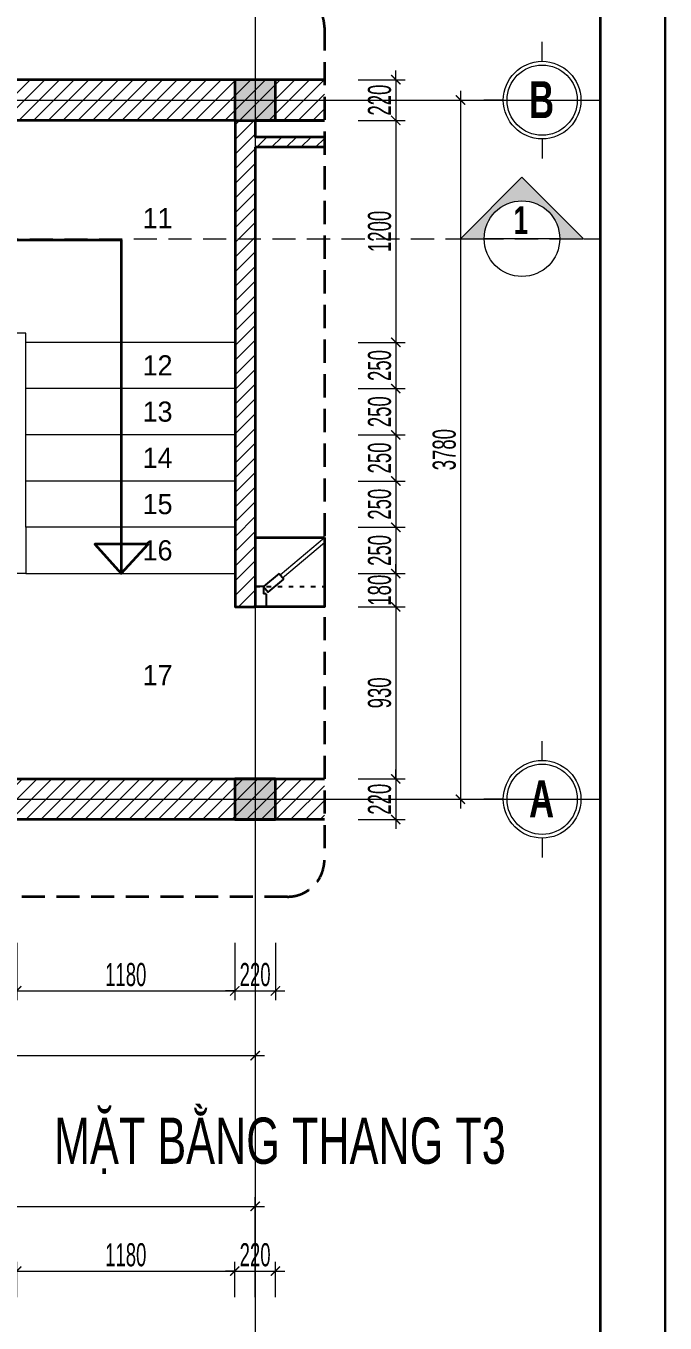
# Model space of a CAD drawing. Header units: millimetres. Extents: x 1336014 to 2939047, y -333549 to -60566.
# Drawn here: x 1426657 to 1430115, y -181620 to -174607 of the extents above; entities that cross this region are included whole.
import ezdxf
from ezdxf.enums import TextEntityAlignment as Align
from ezdxf.xclip import XClip

# ---------------------------------------------------------------- set-up
doc = ezdxf.new("R2010")
doc.units = ezdxf.units.MM
doc.header["$MEASUREMENT"] = 0
doc.header["$XCLIPFRAME"] = 2
for name, pattern in [('$1$HIDDEN', [0.375, 0.25, -0.125]), ('ACAD_ISO03W100', [30, 12, -18]), ('CENTER2', [1.125, 0.75, -0.125, 0.125, -0.125]), ('HIDDEN', [0.375, 0.25, -0.125])]:
    doc.linetypes.add(name, pattern=pattern)
for name, color, linetype, lineweight in [('01.Cut', 255, 'Continuous', 35), ('02.Thay', 145, 'Continuous', 15), ('04.Khuat', 250, 'HIDDEN', 18), ('05.Text', 253, 'Continuous', 18), ('06.betong', 2, 'Continuous', 35), ('08.Dim', 156, 'Continuous', 15), ('09.Hatch', 250, 'Continuous', 5), ('10.Text', 254, 'Continuous', 18), ('10.truc', 250, 'CENTER2', 20), ('11.Khung bo', 32, 'Continuous', 50), ('12.Khung', 36, 'Continuous', 25), ('12.Kinh', 158, 'Continuous', 9), ('NN_KI HIEU', 22, 'Continuous', 18)]:
    doc.layers.add(name, color=color, linetype=linetype, lineweight=lineweight)
doc.layers.add('NET VUA', color=143, linetype='Continuous')
doc.layers.add('truc1', color=250, linetype='ACAD_ISO03W100')
doc.layers.add('Tpl_Bound', color=1, linetype='Continuous', plot=False)
doc.styles.add('AVANTH', font='')
doc.styles.add('AVANTHB', font='')
doc.styles.add('TT5_Ghi chu 1', font='', dxfattribs={"width": 0.7, "height": 240})
doc.styles.add('TT5_Text Dim', font='hoatbif.shx', dxfattribs={"width": 0.6})
doc.styles.get('AVANTH').set_extended_font_data('.VnAvantH')
doc.styles.get('AVANTHB').set_extended_font_data('.VnAvantH', bold=True)
doc.styles.get('TT5_Ghi chu 1').set_extended_font_data('.VnBlackH')
doc.dimstyles.new('TT5_Dim 1-50', dxfattribs={"dimscale": 50, "dimtxt": 2.5, "dimasz": 1, "dimexe": 1, "dimexo": 0.5, "dimgap": 0.5, "dimtad": 1, "dimdec": 0, "dimzin": 0, "dimdsep": 46, "dimtxsty": 'TT5_Text Dim', "dimblk": 'ARCHTICK', "dimcen": 0, "dimdle": 1, "dimclrd": 256, "dimclre": 256, "dimclrt": 1, "dimadec": 0, "dimazin": 0, "dimtfac": 0.015, "dimtdec": 0, "dimtix": 1, "dimtmove": 2, "dimatfit": 3, "dimldrblk": 'DOT', "dimfxl": 1, "dimtolj": 1, "dimtzin": 0, "dimlwd": -1, "dimlwe": -1, "dimarcsym": 1})
pattern_1 = [(45, (878780.49, -142801.886), (-39.7747564, 39.7747564), [])]

# ---------------------------------------------------------------- blocks, each defined once
blk = doc.blocks.new('DFGFH')
h = blk.add_hatch(color=256)
h.dxf.hatch_style = 1
h.paths.add_polyline_path([(15438.1, 12136.8), (15658.1, 12136.8), (15658.1, 12356.8), (15438.1, 12356.8)])
blk.add_lwpolyline([(15438.1, 12136.8), (15658.1, 12136.8), (15658.1, 12356.8), (15438.1, 12356.8)], close=True)
blk = doc.blocks.new('dwc1')
at = {"layer": '04.Khuat'}
blk.add_arc((-110, -45), 661.1, 232.6174, 270, dxfattribs=at)
at = {"layer": '12.Kinh'}
for p, q in [((-173.6, -135.2), (-457, -472.4)), ((-157.3, -148.9), (-440.6, -486.1))]:
    blk.add_line(p, q, dxfattribs=at)
at = {"layer": 'NET VUA'}
for p, q in [((-110, 0), (0, 0)), ((0, -60), (0, 0)), ((-110, -45), (-110, 0)), ((-110, -45), (-70, -45)), ((-70, -60), (-70, -45)), ((-70, -60), (0, -60)), ((-180.8, -129.2), (-150.1, -154.9)), ((-542.4, -490.2), (-522.5, -466.6)), ((-528.1, -512.2), (-498.4, -476.9)), ((-515.7, -517.1), (-491.5, -488.2)), ((-503, -482.3), (-493.3, -490.4)), ((-491.5, -488.2), (-489.4, -489.9)), ((-489.4, -489.9), (-480.9, -483.2)), ((-480.9, -483.2), (-479.1, -484.7)), ((-463.8, -466.6), (-433.2, -492.3)), ((-523.6, -506.8), (-513.9, -514.9)), ((-513.7, -518.8), (-518.9, -528.4)), ((-518.9, -528.4), (-517.1, -529.9)), ((-515.7, -517.1), (-513.7, -518.8)), ((-484.6, -557.2), (-486.4, -555.7)), ((-476.1, -550.4), (-484.6, -557.2)), ((-474, -552.1), (-476.1, -550.4)), ((-474, -552.1), (-449.8, -523.3)), ((-462.5, -558.1), (-472.2, -550)), ((-467.1, -563.5), (-437.4, -528.2)), ((-451.8, -521.6), (-446.6, -512)), ((-449.8, -523.3), (-451.8, -521.6)), ((-441.9, -533.6), (-451.6, -525.5)), ((-446.6, -512), (-448.5, -510.5)), ((-443, -573.8), (-423.1, -550.1)), ((-70, -690), (0, -690)), ((-70, -690), (-70, -705)), ((0, -690), (0, -750)), ((-110, -705), (-110, -750)), ((-110, -705), (-70, -705)), ((-110, -750), (0, -750))]:
    blk.add_line(p, q, dxfattribs=at)
for points in [[(-180.8, -129.2), (-110, -45), (-79.4, -70.7), (-150.1, -154.9)], [(-433.2, -492.3), (-504, -576.5), (-534.6, -550.8), (-463.8, -466.6)]]:
    blk.add_lwpolyline(points, dxfattribs=at)
for centre, start, end in [((-518.4, -490.3), 179.97631, 246.09171), ((-518.4, -490.3), 33.8258, 99.94119), ((-447.1, -550.1), 359.97631, 66.09171), ((-447.1, -550.1), 213.8258, 279.94119)]:
    blk.add_arc(centre, 24, start, end, dxfattribs=at)
blk = doc.blocks.new('100')
at = {"layer": '11.Khung bo', "const_width": 26.7}
blk.add_lwpolyline([(1860913, -945240), (1860913, -916940), (1896063, -916940), (1896063, -945240)], close=True, dxfattribs=at)
blk.add_lwpolyline([(1860913, -945240), (1860913, -916940), (1896063, -916940), (1896063, -945240)], close=True, dxfattribs=at)
blk.add_lwpolyline([(1860913, -945240), (1860913, -916940), (1896063, -916940), (1896063, -945240)], close=True, dxfattribs=at)
at = {"layer": '12.Khung'}
blk.add_lwpolyline([(1901579, -945940), (1901579, -916240), (1859580, -916240), (1859580, -945940)], close=True, dxfattribs=at)
blk.add_lwpolyline([(1901579, -945940), (1901579, -916240), (1859580, -916240), (1859580, -945940)], close=True, dxfattribs=at)
blk.add_lwpolyline([(1901579, -945940), (1901579, -916240), (1859580, -916240), (1859580, -945940)], close=True, dxfattribs=at)
blk = doc.blocks.new('DANHTRUC')
for p, q in [((980383, -947347), (980383, -947137)), ((979963, -947767), (979753, -947767)), ((980803, -947767), (981013, -947767)), ((980383, -948187), (980383, -948397))]:
    blk.add_line(p, q)
for radius in [420, 380]:
    blk.add_circle((980383, -947767), radius)
blk = doc.blocks.new('_ARCHTICK')
at = {"const_width": 0.15}
blk.add_lwpolyline([(-0.5, -0.5), (0.5, 0.5)], dxfattribs=at)
blk = doc.blocks.new('*D1020')
at = {"layer": '08.Dim', "transparency": 16777216}
for p, q in [((1428454.7, -174897.6), (1428708.5, -174897.6)), ((1428658.5, -174897.6), (1428658.5, -174847.6)), ((1428658.5, -174897.6), (1428658.5, -175117.6)), ((1428454.7, -175117.6), (1428708.5, -175117.6)), ((1428658.5, -175117.6), (1428658.5, -175167.6))]:
    blk.add_line(p, q, dxfattribs=at)
at = {"layer": 'Defpoints', "color": 0, "transparency": 16777216}
for p in [(1428429.7, -174897.6), (1428429.7, -175117.6), (1428658.5, -175117.6)]:
    blk.add_point(p, dxfattribs=at)
at = {"layer": '08.Dim', "transparency": 16777216, "xscale": 50, "yscale": 50, "zscale": 50}
for p, rotation in [((1428658.5, -174897.6), 270), ((1428658.5, -175117.6), 90)]:
    blk.add_blockref('_ARCHTICK', p, dxfattribs=dict(at, rotation=rotation))
at = {"layer": '08.Dim', "color": 1, "transparency": 16777216, "insert": (1428571, -175007.6), "char_height": 125, "attachment_point": 5, "rotation": 90, "style": 'TT5_Text Dim'}
blk.add_mtext('\\A1;220', dxfattribs=at)
blk = doc.blocks.new('_DOT')
blk.add_line((-0.5, 0), (-1, 0))
at = {"const_width": 0.5}
blk.add_lwpolyline([(-0.25, 0, 1), (0.25, 0, 1)], format="xyb", close=True, dxfattribs=at)
blk = doc.blocks.new('*D1021')
at = {"layer": '08.Dim', "transparency": 16777216}
for p, q in [((1428454.7, -175117.6), (1428708.5, -175117.6)), ((1428658.5, -175067.6), (1428658.5, -176367.6)), ((1428454.7, -176317.6), (1428708.5, -176317.6))]:
    blk.add_line(p, q, dxfattribs=at)
at = {"layer": 'Defpoints', "color": 0, "transparency": 16777216}
for p in [(1428429.7, -175117.6), (1428429.7, -176317.6), (1428658.5, -176317.6)]:
    blk.add_point(p, dxfattribs=at)
at = {"layer": '08.Dim', "transparency": 16777216, "xscale": 50, "yscale": 50, "zscale": 50}
for p, rotation in [((1428658.5, -175117.6), 90), ((1428658.5, -176317.6), 270)]:
    blk.add_blockref('_ARCHTICK', p, dxfattribs=dict(at, rotation=rotation))
at = {"layer": '08.Dim', "color": 1, "transparency": 16777216, "insert": (1428571, -175717.6), "char_height": 125, "attachment_point": 5, "rotation": 90, "style": 'TT5_Text Dim'}
blk.add_mtext('\\A1;1200', dxfattribs=at)
blk = doc.blocks.new('*D1022')
at = {"layer": '08.Dim', "transparency": 16777216}
for p, q in [((1428658.5, -176267.6), (1428658.5, -176617.6)), ((1428454.7, -176317.6), (1428708.5, -176317.6)), ((1428454.7, -176567.6), (1428708.5, -176567.6))]:
    blk.add_line(p, q, dxfattribs=at)
at = {"layer": 'Defpoints', "color": 0, "transparency": 16777216}
for p in [(1428429.7, -176317.6), (1428429.7, -176567.6), (1428658.5, -176567.6)]:
    blk.add_point(p, dxfattribs=at)
at = {"layer": '08.Dim', "transparency": 16777216, "xscale": 50, "yscale": 50, "zscale": 50}
for p, rotation in [((1428658.5, -176317.6), 90), ((1428658.5, -176567.6), 270)]:
    blk.add_blockref('_ARCHTICK', p, dxfattribs=dict(at, rotation=rotation))
at = {"layer": '08.Dim', "color": 1, "transparency": 16777216, "insert": (1428571, -176442.6), "char_height": 125, "attachment_point": 5, "rotation": 90, "style": 'TT5_Text Dim'}
blk.add_mtext('\\A1;250', dxfattribs=at)
blk = doc.blocks.new('*D1023')
at = {"layer": '08.Dim', "transparency": 16777216}
for p, q in [((1428658.5, -176517.6), (1428658.5, -176867.6)), ((1428454.7, -176567.6), (1428708.5, -176567.6)), ((1428454.7, -176817.6), (1428708.5, -176817.6))]:
    blk.add_line(p, q, dxfattribs=at)
at = {"layer": 'Defpoints', "color": 0, "transparency": 16777216}
for p in [(1428429.7, -176567.6), (1428429.7, -176817.6), (1428658.5, -176817.6)]:
    blk.add_point(p, dxfattribs=at)
at = {"layer": '08.Dim', "transparency": 16777216, "xscale": 50, "yscale": 50, "zscale": 50}
for p, rotation in [((1428658.5, -176567.6), 90), ((1428658.5, -176817.6), 270)]:
    blk.add_blockref('_ARCHTICK', p, dxfattribs=dict(at, rotation=rotation))
at = {"layer": '08.Dim', "color": 1, "transparency": 16777216, "insert": (1428571, -176692.6), "char_height": 125, "attachment_point": 5, "rotation": 90, "style": 'TT5_Text Dim'}
blk.add_mtext('\\A1;250', dxfattribs=at)
blk = doc.blocks.new('*D1024')
at = {"layer": '08.Dim', "transparency": 16777216}
for p, q in [((1428658.5, -176767.6), (1428658.5, -177117.6)), ((1428454.7, -176817.6), (1428708.5, -176817.6)), ((1428454.7, -177067.6), (1428708.5, -177067.6))]:
    blk.add_line(p, q, dxfattribs=at)
at = {"layer": 'Defpoints', "color": 0, "transparency": 16777216}
for p in [(1428429.7, -176817.6), (1428429.7, -177067.6), (1428658.5, -177067.6)]:
    blk.add_point(p, dxfattribs=at)
at = {"layer": '08.Dim', "transparency": 16777216, "xscale": 50, "yscale": 50, "zscale": 50}
for p, rotation in [((1428658.5, -176817.6), 90), ((1428658.5, -177067.6), 270)]:
    blk.add_blockref('_ARCHTICK', p, dxfattribs=dict(at, rotation=rotation))
at = {"layer": '08.Dim', "color": 1, "transparency": 16777216, "insert": (1428571, -176942.6), "char_height": 125, "attachment_point": 5, "rotation": 90, "style": 'TT5_Text Dim'}
blk.add_mtext('\\A1;250', dxfattribs=at)
blk = doc.blocks.new('*D1025')
at = {"layer": '08.Dim', "transparency": 16777216}
for p, q in [((1428454.7, -177067.6), (1428708.5, -177067.6)), ((1428658.5, -177017.6), (1428658.5, -177367.6)), ((1428454.7, -177317.6), (1428708.5, -177317.6))]:
    blk.add_line(p, q, dxfattribs=at)
at = {"layer": 'Defpoints', "color": 0, "transparency": 16777216}
for p in [(1428429.7, -177067.6), (1428429.7, -177317.6), (1428658.5, -177317.6)]:
    blk.add_point(p, dxfattribs=at)
at = {"layer": '08.Dim', "transparency": 16777216, "xscale": 50, "yscale": 50, "zscale": 50}
for p, rotation in [((1428658.5, -177067.6), 90), ((1428658.5, -177317.6), 270)]:
    blk.add_blockref('_ARCHTICK', p, dxfattribs=dict(at, rotation=rotation))
at = {"layer": '08.Dim', "color": 1, "transparency": 16777216, "insert": (1428571, -177192.6), "char_height": 125, "attachment_point": 5, "rotation": 90, "style": 'TT5_Text Dim'}
blk.add_mtext('\\A1;250', dxfattribs=at)
blk = doc.blocks.new('*D1026')
at = {"layer": '08.Dim', "transparency": 16777216}
for p, q in [((1428658.5, -177267.6), (1428658.5, -177617.6)), ((1428454.7, -177317.6), (1428708.5, -177317.6)), ((1428454.7, -177567.6), (1428708.5, -177567.6))]:
    blk.add_line(p, q, dxfattribs=at)
at = {"layer": 'Defpoints', "color": 0, "transparency": 16777216}
for p in [(1428429.7, -177317.6), (1428429.7, -177567.6), (1428658.5, -177567.6)]:
    blk.add_point(p, dxfattribs=at)
at = {"layer": '08.Dim', "transparency": 16777216, "xscale": 50, "yscale": 50, "zscale": 50}
for p, rotation in [((1428658.5, -177317.6), 90), ((1428658.5, -177567.6), 270)]:
    blk.add_blockref('_ARCHTICK', p, dxfattribs=dict(at, rotation=rotation))
at = {"layer": '08.Dim', "color": 1, "transparency": 16777216, "insert": (1428571, -177442.6), "char_height": 125, "attachment_point": 5, "rotation": 90, "style": 'TT5_Text Dim'}
blk.add_mtext('\\A1;250', dxfattribs=at)
blk = doc.blocks.new('*D1027')
at = {"layer": '08.Dim', "transparency": 16777216}
for p, q in [((1428454.7, -177567.6), (1428708.5, -177567.6)), ((1428658.5, -177567.6), (1428658.5, -177517.6)), ((1428658.5, -177567.6), (1428658.5, -177747.6)), ((1428454.7, -177747.6), (1428708.5, -177747.6)), ((1428658.5, -177747.6), (1428658.5, -177797.6))]:
    blk.add_line(p, q, dxfattribs=at)
at = {"layer": 'Defpoints', "color": 0, "transparency": 16777216}
for p in [(1428429.7, -177567.6), (1428429.7, -177747.6), (1428658.5, -177747.6)]:
    blk.add_point(p, dxfattribs=at)
at = {"layer": '08.Dim', "transparency": 16777216, "xscale": 50, "yscale": 50, "zscale": 50}
for p, rotation in [((1428658.5, -177567.6), 270), ((1428658.5, -177747.6), 90)]:
    blk.add_blockref('_ARCHTICK', p, dxfattribs=dict(at, rotation=rotation))
at = {"layer": '08.Dim', "color": 1, "transparency": 16777216, "insert": (1428571, -177657.6), "char_height": 125, "attachment_point": 5, "rotation": 90, "style": 'TT5_Text Dim'}
blk.add_mtext('\\A1;180', dxfattribs=at)
blk = doc.blocks.new('*D1028')
at = {"layer": '08.Dim', "transparency": 16777216}
for p, q in [((1428658.5, -177697.6), (1428658.5, -178727.6)), ((1428454.7, -177747.6), (1428708.5, -177747.6)), ((1428454.7, -178677.6), (1428708.5, -178677.6))]:
    blk.add_line(p, q, dxfattribs=at)
at = {"layer": 'Defpoints', "color": 0, "transparency": 16777216}
for p in [(1428429.7, -177747.6), (1428429.7, -178677.6), (1428658.5, -178677.6)]:
    blk.add_point(p, dxfattribs=at)
at = {"layer": '08.Dim', "transparency": 16777216, "xscale": 50, "yscale": 50, "zscale": 50}
for p, rotation in [((1428658.5, -177747.6), 90), ((1428658.5, -178677.6), 270)]:
    blk.add_blockref('_ARCHTICK', p, dxfattribs=dict(at, rotation=rotation))
at = {"layer": '08.Dim', "color": 1, "transparency": 16777216, "insert": (1428571, -178212.6), "char_height": 125, "attachment_point": 5, "rotation": 90, "style": 'TT5_Text Dim'}
blk.add_mtext('\\A1;930', dxfattribs=at)
blk = doc.blocks.new('*D1029')
at = {"layer": '08.Dim', "transparency": 16777216}
for p, q in [((1428658.5, -178677.6), (1428658.5, -178627.6)), ((1428454.7, -178677.6), (1428708.5, -178677.6)), ((1428658.5, -178677.6), (1428658.5, -178897.6)), ((1428454.7, -178897.6), (1428708.5, -178897.6)), ((1428658.5, -178897.6), (1428658.5, -178947.6))]:
    blk.add_line(p, q, dxfattribs=at)
at = {"layer": 'Defpoints', "color": 0, "transparency": 16777216}
for p in [(1428429.7, -178677.6), (1428429.7, -178897.6), (1428658.5, -178897.6)]:
    blk.add_point(p, dxfattribs=at)
at = {"layer": '08.Dim', "transparency": 16777216, "xscale": 50, "yscale": 50, "zscale": 50}
for p, rotation in [((1428658.5, -178677.6), 270), ((1428658.5, -178897.6), 90)]:
    blk.add_blockref('_ARCHTICK', p, dxfattribs=dict(at, rotation=rotation))
at = {"layer": '08.Dim', "color": 1, "transparency": 16777216, "insert": (1428571, -178787.6), "char_height": 125, "attachment_point": 5, "rotation": 90, "style": 'TT5_Text Dim'}
blk.add_mtext('\\A1;220', dxfattribs=at)
blk = doc.blocks.new('*D1030')
at = {"layer": '08.Dim', "transparency": 16777216}
for p, q in [((1429008.5, -174957.6), (1429008.5, -178837.6)), ((1428454.7, -175007.6), (1429058.5, -175007.6)), ((1428454.7, -178787.6), (1429058.5, -178787.6))]:
    blk.add_line(p, q, dxfattribs=at)
at = {"layer": 'Defpoints', "color": 0, "transparency": 16777216}
for p in [(1428429.7, -175007.6), (1428429.7, -178787.6), (1429008.5, -178787.6)]:
    blk.add_point(p, dxfattribs=at)
at = {"layer": '08.Dim', "transparency": 16777216, "xscale": 50, "yscale": 50, "zscale": 50}
for p, rotation in [((1429008.5, -175007.6), 90), ((1429008.5, -178787.6), 270)]:
    blk.add_blockref('_ARCHTICK', p, dxfattribs=dict(at, rotation=rotation))
at = {"layer": '08.Dim', "color": 1, "transparency": 16777216, "insert": (1428921, -176897.6), "char_height": 125, "attachment_point": 5, "rotation": 90, "style": 'TT5_Text Dim'}
blk.add_mtext('\\A1;3780', dxfattribs=at)
blk = doc.blocks.new('*D1037')
at = {"layer": '08.Dim', "transparency": 16777216}
for p, q in [((1426607.4, -179563.8), (1426607.4, -179874)), ((1427787.5, -179563.8), (1427787.5, -179874)), ((1426557.4, -179824), (1427837.5, -179824))]:
    blk.add_line(p, q, dxfattribs=at)
at = {"layer": 'Defpoints', "color": 0, "transparency": 16777216}
for p in [(1426607.4, -179538.8), (1427787.5, -179538.8), (1427787.5, -179824)]:
    blk.add_point(p, dxfattribs=at)
at = {"layer": '08.Dim', "transparency": 16777216, "xscale": 50, "yscale": 50, "zscale": 50, "rotation": 180}
blk.add_blockref('_ARCHTICK', (1426607.4, -179824), dxfattribs=at)
at = {"layer": '08.Dim', "transparency": 16777216, "xscale": 50, "yscale": 50, "zscale": 50}
blk.add_blockref('_ARCHTICK', (1427787.5, -179824), dxfattribs=at)
at = {"layer": '08.Dim', "color": 1, "transparency": 16777216, "insert": (1427197.4, -179736.5), "char_height": 125, "attachment_point": 5, "style": 'TT5_Text Dim'}
blk.add_mtext('\\A1;1180', dxfattribs=at)
blk = doc.blocks.new('*D1038')
at = {"layer": '08.Dim', "transparency": 16777216}
for p, q in [((1427787.5, -179563.8), (1427787.5, -179874)), ((1428007.5, -179563.8), (1428007.5, -179874)), ((1427787.5, -179824), (1427737.5, -179824)), ((1427787.5, -179824), (1428007.5, -179824)), ((1428007.5, -179824), (1428057.5, -179824))]:
    blk.add_line(p, q, dxfattribs=at)
at = {"layer": 'Defpoints', "color": 0, "transparency": 16777216}
for p in [(1427787.5, -179538.8), (1428007.5, -179538.8), (1428007.5, -179824)]:
    blk.add_point(p, dxfattribs=at)
at = {"layer": '08.Dim', "transparency": 16777216, "xscale": 50, "yscale": 50, "zscale": 50}
blk.add_blockref('_ARCHTICK', (1427787.5, -179824), dxfattribs=at)
at = {"layer": '08.Dim', "transparency": 16777216, "xscale": 50, "yscale": 50, "zscale": 50, "rotation": 180}
blk.add_blockref('_ARCHTICK', (1428007.5, -179824), dxfattribs=at)
at = {"layer": '08.Dim', "color": 1, "transparency": 16777216, "insert": (1427897.5, -179736.5), "char_height": 125, "attachment_point": 5, "style": 'TT5_Text Dim'}
blk.add_mtext('\\A1;220', dxfattribs=at)
blk = doc.blocks.new('*D1039')
at = {"layer": '08.Dim', "transparency": 16777216}
for p, q in [((1424317.5, -179563.8), (1424317.5, -180224)), ((1427897.5, -179563.8), (1427897.5, -180224)), ((1424267.5, -180174), (1427947.5, -180174))]:
    blk.add_line(p, q, dxfattribs=at)
at = {"layer": 'Defpoints', "color": 0, "transparency": 16777216}
for p in [(1424317.5, -179538.8), (1427897.5, -179538.8), (1427897.5, -180174)]:
    blk.add_point(p, dxfattribs=at)
at = {"layer": '08.Dim', "transparency": 16777216, "xscale": 50, "yscale": 50, "zscale": 50, "rotation": 180}
blk.add_blockref('_ARCHTICK', (1424317.5, -180174), dxfattribs=at)
at = {"layer": '08.Dim', "transparency": 16777216, "xscale": 50, "yscale": 50, "zscale": 50}
blk.add_blockref('_ARCHTICK', (1427897.5, -180174), dxfattribs=at)
at = {"layer": '08.Dim', "color": 1, "transparency": 16777216, "insert": (1426107.5, -180086.5), "char_height": 125, "attachment_point": 5, "style": 'TT5_Text Dim'}
blk.add_mtext('\\A1;3580', dxfattribs=at)
blk = doc.blocks.new('*D1045')
at = {"layer": '08.Dim', "transparency": 16777216}
for p, q in [((1426357.5, -181480.8), (1426357.5, -181289)), ((1426607.5, -181480.8), (1426607.5, -181289)), ((1426307.5, -181339), (1426657.5, -181339))]:
    blk.add_line(p, q, dxfattribs=at)
at = {"layer": 'Defpoints', "color": 0, "transparency": 16777216}
for p in [(1426607.5, -181339), (1426357.5, -181505.8), (1426607.5, -181505.8)]:
    blk.add_point(p, dxfattribs=at)
at = {"layer": '08.Dim', "transparency": 16777216, "xscale": 50, "yscale": 50, "zscale": 50, "rotation": 180}
blk.add_blockref('_ARCHTICK', (1426357.5, -181339), dxfattribs=at)
at = {"layer": '08.Dim', "transparency": 16777216, "xscale": 50, "yscale": 50, "zscale": 50}
blk.add_blockref('_ARCHTICK', (1426607.5, -181339), dxfattribs=at)
at = {"layer": '08.Dim', "color": 1, "transparency": 16777216, "insert": (1426482.5, -181251.5), "char_height": 125, "attachment_point": 5, "style": 'TT5_Text Dim'}
blk.add_mtext('\\A1;250', dxfattribs=at)
blk = doc.blocks.new('*D1046')
at = {"layer": '08.Dim', "transparency": 16777216}
for p, q in [((1426607.5, -181480.8), (1426607.5, -181289)), ((1427787.5, -181480.8), (1427787.5, -181289)), ((1426557.5, -181339), (1427837.5, -181339))]:
    blk.add_line(p, q, dxfattribs=at)
at = {"layer": 'Defpoints', "color": 0, "transparency": 16777216}
for p in [(1427787.5, -181339), (1426607.5, -181505.8), (1427787.5, -181505.8)]:
    blk.add_point(p, dxfattribs=at)
at = {"layer": '08.Dim', "transparency": 16777216, "xscale": 50, "yscale": 50, "zscale": 50, "rotation": 180}
blk.add_blockref('_ARCHTICK', (1426607.5, -181339), dxfattribs=at)
at = {"layer": '08.Dim', "transparency": 16777216, "xscale": 50, "yscale": 50, "zscale": 50}
blk.add_blockref('_ARCHTICK', (1427787.5, -181339), dxfattribs=at)
at = {"layer": '08.Dim', "color": 1, "transparency": 16777216, "insert": (1427197.5, -181251.5), "char_height": 125, "attachment_point": 5, "style": 'TT5_Text Dim'}
blk.add_mtext('\\A1;1180', dxfattribs=at)
blk = doc.blocks.new('*D1047')
at = {"layer": '08.Dim', "transparency": 16777216}
for p, q in [((1427787.5, -181480.8), (1427787.5, -181289)), ((1428007.5, -181480.8), (1428007.5, -181289)), ((1427787.5, -181339), (1427737.5, -181339)), ((1427787.5, -181339), (1428007.5, -181339)), ((1428007.5, -181339), (1428057.5, -181339))]:
    blk.add_line(p, q, dxfattribs=at)
at = {"layer": 'Defpoints', "color": 0, "transparency": 16777216}
for p in [(1428007.5, -181339), (1427787.5, -181505.8), (1428007.5, -181505.8)]:
    blk.add_point(p, dxfattribs=at)
at = {"layer": '08.Dim', "transparency": 16777216, "xscale": 50, "yscale": 50, "zscale": 50}
blk.add_blockref('_ARCHTICK', (1427787.5, -181339), dxfattribs=at)
at = {"layer": '08.Dim', "transparency": 16777216, "xscale": 50, "yscale": 50, "zscale": 50, "rotation": 180}
blk.add_blockref('_ARCHTICK', (1428007.5, -181339), dxfattribs=at)
at = {"layer": '08.Dim', "color": 1, "transparency": 16777216, "insert": (1427897.5, -181251.5), "char_height": 125, "attachment_point": 5, "style": 'TT5_Text Dim'}
blk.add_mtext('\\A1;220', dxfattribs=at)
blk = doc.blocks.new('*D1048')
at = {"layer": '08.Dim', "transparency": 16777216}
for p, q in [((1424317.5, -181480.8), (1424317.5, -180939)), ((1427897.5, -181480.8), (1427897.5, -180939)), ((1424267.5, -180989), (1427947.5, -180989))]:
    blk.add_line(p, q, dxfattribs=at)
at = {"layer": 'Defpoints', "color": 0, "transparency": 16777216}
for p in [(1427897.5, -180989), (1424317.5, -181505.8), (1427897.5, -181505.8)]:
    blk.add_point(p, dxfattribs=at)
at = {"layer": '08.Dim', "transparency": 16777216, "xscale": 50, "yscale": 50, "zscale": 50, "rotation": 180}
blk.add_blockref('_ARCHTICK', (1424317.5, -180989), dxfattribs=at)
at = {"layer": '08.Dim', "transparency": 16777216, "xscale": 50, "yscale": 50, "zscale": 50}
blk.add_blockref('_ARCHTICK', (1427897.5, -180989), dxfattribs=at)
at = {"layer": '08.Dim', "color": 1, "transparency": 16777216, "insert": (1426107.5, -180901.5), "char_height": 125, "attachment_point": 5, "style": 'TT5_Text Dim'}
blk.add_mtext('\\A1;3580', dxfattribs=at)

msp = doc.modelspace()

# ---------------------------------------------------------------- hatches: boundary and pattern name
at = {"layer": '09.Hatch', "ltscale": 50}
h = msp.add_hatch(dxfattribs=at)
h.set_pattern_fill('TUONGXAY', color=256, scale=450, style=0)
h.set_pattern_definition(pattern_1)
h.paths.add_polyline_path([(1428272.5, -175262.3), (1428272.5, -174897.6), (1423958.5, -174897.6), (1423958.5, -175117.6), (1424317.5, -175117.6), (1424317.5, -177767.6), (1424207.6, -177767.6), (1424207.6, -177877.6), (1424427.5, -177877.6), (1424427.5, -175117.6), (1427789.5, -175117.6), (1427789.5, -177747.6), (1427899.5, -177747.6), (1427899.5, -175262.3)])
h.paths.add_polyline_path([(1428272.5, -175207.3), (1428272.5, -175117.6), (1427899.5, -175117.6), (1427899.5, -175207.3)])
at = {"layer": '09.Hatch'}
msp.add_hatch(color=256, dxfattribs=at).paths.add_polyline_path([(1429545.7, -175756.9), (1429673.8, -175756.9), (1429341.2, -175424.3), (1429008.5, -175756.9), (1429136.6, -175756.9, -0.414214), (1429341.2, -175552.4, -0.414214)])
at = {"layer": '09.Hatch', "ltscale": 50}
h = msp.add_hatch(dxfattribs=at)
h.set_pattern_fill('TUONGXAY', color=256, scale=450, style=0)
h.set_pattern_definition(pattern_1)
h.paths.add_polyline_path([(1428272.5, -178897.6), (1428272.5, -178677.6), (1423958.5, -178677.6), (1423958.5, -178897.6)])

# ---------------------------------------------------------------- linework, layer by layer
at = {"layer": '01.Cut', "color": 6, "linetype": '$1$HIDDEN', "ltscale": 500}
msp.add_lwpolyline([(1424158.5, -174415.2), (1428072.5, -174415.2, -0.414214), (1428272.5, -174615.2), (1428272.5, -179114.7, -0.414214), (1428072.5, -179314.7), (1424158.5, -179314.7, -0.414214), (1423958.5, -179114.7), (1423958.5, -174615.2, -0.414214)], format="xyb", close=True, dxfattribs=at)
at = {"layer": '01.Cut'}
for points in [[(1428272.5, -174897.6), (1423958.5, -174897.6)], [(1427789.5, -175117.6), (1424427.5, -175117.6)], [(1427789.5, -175117.6), (1427789.5, -177747.6), (1427899.5, -177747.6), (1427899.5, -175262.3)], [(1428272.5, -175117.6), (1427899.5, -175117.6)], [(1427899.5, -175207.3), (1427899.5, -175117.6)], [(1428272.5, -175207.3), (1427899.5, -175207.3), (1427899.5, -175117.6), (1428272.5, -175117.6)], [(1428272.5, -175262.3), (1427899.5, -175262.3)], [(1424952.5, -176302.5), (1424952.5, -175762.3), (1427173.6, -175762.3), (1427173.6, -177567.6), (1427318.6, -177408), (1427029.8, -177408), (1427173.6, -177567.6)], [(1423958.5, -178677.6), (1428272.5, -178677.6)], [(1428272.5, -178897.6), (1423958.5, -178897.6)]]:
    msp.add_lwpolyline(points, dxfattribs=at)
at = {"layer": '02.Thay'}
for p, q in [((1427787.5, -177317.6), (1427787.5, -175117.6)), ((1429341.2, -175424.3), (1429008.5, -175756.9)), ((1429341.2, -175424.3), (1429673.8, -175756.9)), ((1429008.5, -175756.9), (1429136.6, -175756.9)), ((1429545.7, -175756.9), (1429136.6, -175756.9)), ((1429545.7, -175756.9), (1429673.8, -175756.9))]:
    msp.add_line(p, q, dxfattribs=at)
for points in [[(1426657.5, -177317.6), (1426657.5, -176267.6), (1425557.5, -176267.6), (1425557.5, -177567.6)], [(1427787.5, -176317.6), (1426657.5, -176317.6)], [(1427787.5, -176567.6), (1426657.5, -176567.6)], [(1427787.5, -176567.6), (1426657.5, -176567.6)], [(1427787.5, -176817.6), (1426657.5, -176817.6)], [(1427787.5, -176817.6), (1426657.5, -176817.6)], [(1427787.5, -177067.6), (1426657.5, -177067.6)], [(1427787.5, -177067.6), (1426657.5, -177067.6)], [(1426657.5, -177317.6), (1426657.5, -177567.6), (1425607.5, -177567.6)], [(1427787.5, -177317.6), (1426657.5, -177317.6)], [(1427787.5, -177317.6), (1426657.5, -177317.6)], [(1427787.5, -177317.6), (1427787.5, -177567.6)], [(1426657.5, -177567.6), (1427787.5, -177567.6)]]:
    msp.add_lwpolyline(points, dxfattribs=at)
msp.add_circle((1429341.2, -175756.9), 204.5, dxfattribs=at)
at = {"layer": '10.truc'}
for p, q in [((1427897.5, -171637.7), (1427897.5, -189212.5)), ((1415615.6, -175007.6), (1429765.5, -175007.6)), ((1423958.5, -175007.6), (1428272.5, -175007.6)), ((1415615.6, -178787.6), (1429765.5, -178787.6)), ((1423958.5, -178787.6), (1428272.5, -178787.6))]:
    msp.add_line(p, q, dxfattribs=at)
at = {"layer": 'NN_KI HIEU', "linetype": '$1$HIDDEN', "ltscale": 500}
msp.add_line((1415615.6, -175756.9), (1429765.5, -175756.9), dxfattribs=at)
at = {"layer": 'Tpl_Bound', "color": 1}
msp.add_lwpolyline([(1415265.6, -191970.8), (1415265.6, -170971), (1430115.5, -170971), (1430115.5, -191970.8)], close=True, dxfattribs=at)
at = {"layer": 'truc1', "ltscale": 2}
msp.add_lwpolyline([(1428272.5, -177747.6), (1427899.5, -177747.6), (1427899.5, -177637.6), (1428272.5, -177637.6)], dxfattribs=at)

# ---------------------------------------------------------------- block references
at = {"layer": '01.Cut'}
ref = msp.add_blockref('dwc1', (1427897.5, -177747.6), dxfattribs=dict(at, xscale=-1, rotation=90))
XClip(ref).set_block_clipping_path([(-375.1302199884, -375.0159857839), (0.0000000002, -2)])
at = {"layer": '05.Text', "xscale": 0.5, "yscale": 0.5, "zscale": 0.5, "rotation": 270}
msp.add_blockref('100', (1888235.5, 758818.8), dxfattribs=at)
at = {"layer": '05.Text', "xscale": 0.5, "yscale": 0.5, "zscale": 0.5}
for p in [(939258.8, 298875.6), (939258.8, 295095.6)]:
    msp.add_blockref('DANHTRUC', p, dxfattribs=at)
at = {"layer": '06.betong'}
for p in [(1412349.4, -187254.4), (1412349.4, -191034.4)]:
    msp.add_blockref('DFGFH', p, dxfattribs=at)

# ---------------------------------------------------------------- texts
at = {"layer": '05.Text', "width": 0.7}
for s, height, style, p in [('b', 200, 'AVANTHB', (1429379.7, -175105.3)), ('a', 200, 'AVANTHB', (1429379.7, -178885.3)), ('mÆt b»ng thang t3', 250, 'TT5_Ghi chu 1', (1426809.4, -180759.1))]:
    msp.add_text(s, height=height, dxfattribs=dict(at, style=style)).set_placement(p)
at = {"layer": '05.Text', "style": 'AVANTHB', "width": 0.7}
msp.add_text('1', height=150, dxfattribs=at).set_placement((1429335.5, -175656.7), align=Align.MIDDLE_CENTER)
at = {"layer": '10.Text', "style": 'AVANTH'}
for s, p in [('11', (1427288.6, -175700.7)), ('12', (1427288.6, -176496.3)), ('13', (1427288.6, -176746.3)), ('14', (1427288.6, -176996.3)), ('15', (1427288.6, -177246.3)), ('16', (1427288.6, -177496.3)), ('17', (1427288.6, -178171.1))]:
    msp.add_text(s, height=108.9, dxfattribs=at).set_placement(p)

# ---------------------------------------------------------------- dimensions: what is measured, and where the dimension line sits
at = {"layer": '08.Dim'}
for base, p1, p2, picture, middle in [((1428658.5, -175117.6), (1428429.7, -174897.6), (1428429.7, -175117.6), '*D1020', (1428571, -175007.6)), ((1429008.5, -178787.6), (1428429.7, -175007.6), (1428429.7, -178787.6), '*D1030', (1428921, -176897.6)), ((1428658.5, -176317.6), (1428429.7, -175117.6), (1428429.7, -176317.6), '*D1021', (1428571, -175717.6)), ((1428658.5, -176567.6), (1428429.7, -176317.6), (1428429.7, -176567.6), '*D1022', (1428571, -176442.6)), ((1428658.5, -176817.6), (1428429.7, -176567.6), (1428429.7, -176817.6), '*D1023', (1428571, -176692.6)), ((1428658.5, -177067.6), (1428429.7, -176817.6), (1428429.7, -177067.6), '*D1024', (1428571, -176942.6)), ((1428658.5, -177317.6), (1428429.7, -177067.6), (1428429.7, -177317.6), '*D1025', (1428571, -177192.6)), ((1428658.5, -177567.6), (1428429.7, -177317.6), (1428429.7, -177567.6), '*D1026', (1428571, -177442.6)), ((1428658.5, -177747.6), (1428429.7, -177567.6), (1428429.7, -177747.6), '*D1027', (1428571, -177657.6)), ((1428658.5, -178677.6), (1428429.7, -177747.6), (1428429.7, -178677.6), '*D1028', (1428571, -178212.6)), ((1428658.5, -178897.6), (1428429.7, -178677.6), (1428429.7, -178897.6), '*D1029', (1428571, -178787.6))]:
    dim = msp.add_linear_dim(base=base, p1=p1, p2=p2, angle=90, dimstyle='TT5_Dim 1-50', dxfattribs=at)
    dim.commit()
    dim.dimension.update_dxf_attribs({"geometry": picture, "text_midpoint": middle})
for base, p1, p2, picture, middle in [((1427897.5, -180174), (1424317.5, -179538.8), (1427897.5, -179538.8), '*D1039', (1426107.5, -180086.5)), ((1427787.5, -179824), (1426607.4, -179538.8), (1427787.5, -179538.8), '*D1037', (1427197.4, -179736.5)), ((1428007.5, -179824), (1427787.5, -179538.8), (1428007.5, -179538.8), '*D1038', (1427897.5, -179736.5)), ((1427897.5, -180989), (1424317.5, -181505.8), (1427897.5, -181505.8), '*D1048', (1426107.5, -180901.5)), ((1426607.5, -181339), (1426357.5, -181505.8), (1426607.5, -181505.8), '*D1045', (1426482.5, -181251.5)), ((1427787.5, -181339), (1426607.5, -181505.8), (1427787.5, -181505.8), '*D1046', (1427197.5, -181251.5)), ((1428007.5, -181339), (1427787.5, -181505.8), (1428007.5, -181505.8), '*D1047', (1427897.5, -181251.5))]:
    dim = msp.add_linear_dim(base=base, p1=p1, p2=p2, dimstyle='TT5_Dim 1-50', dxfattribs=at)
    dim.commit()
    dim.dimension.update_dxf_attribs({"geometry": picture, "text_midpoint": middle})

doc.saveas('drawing.dxf')
